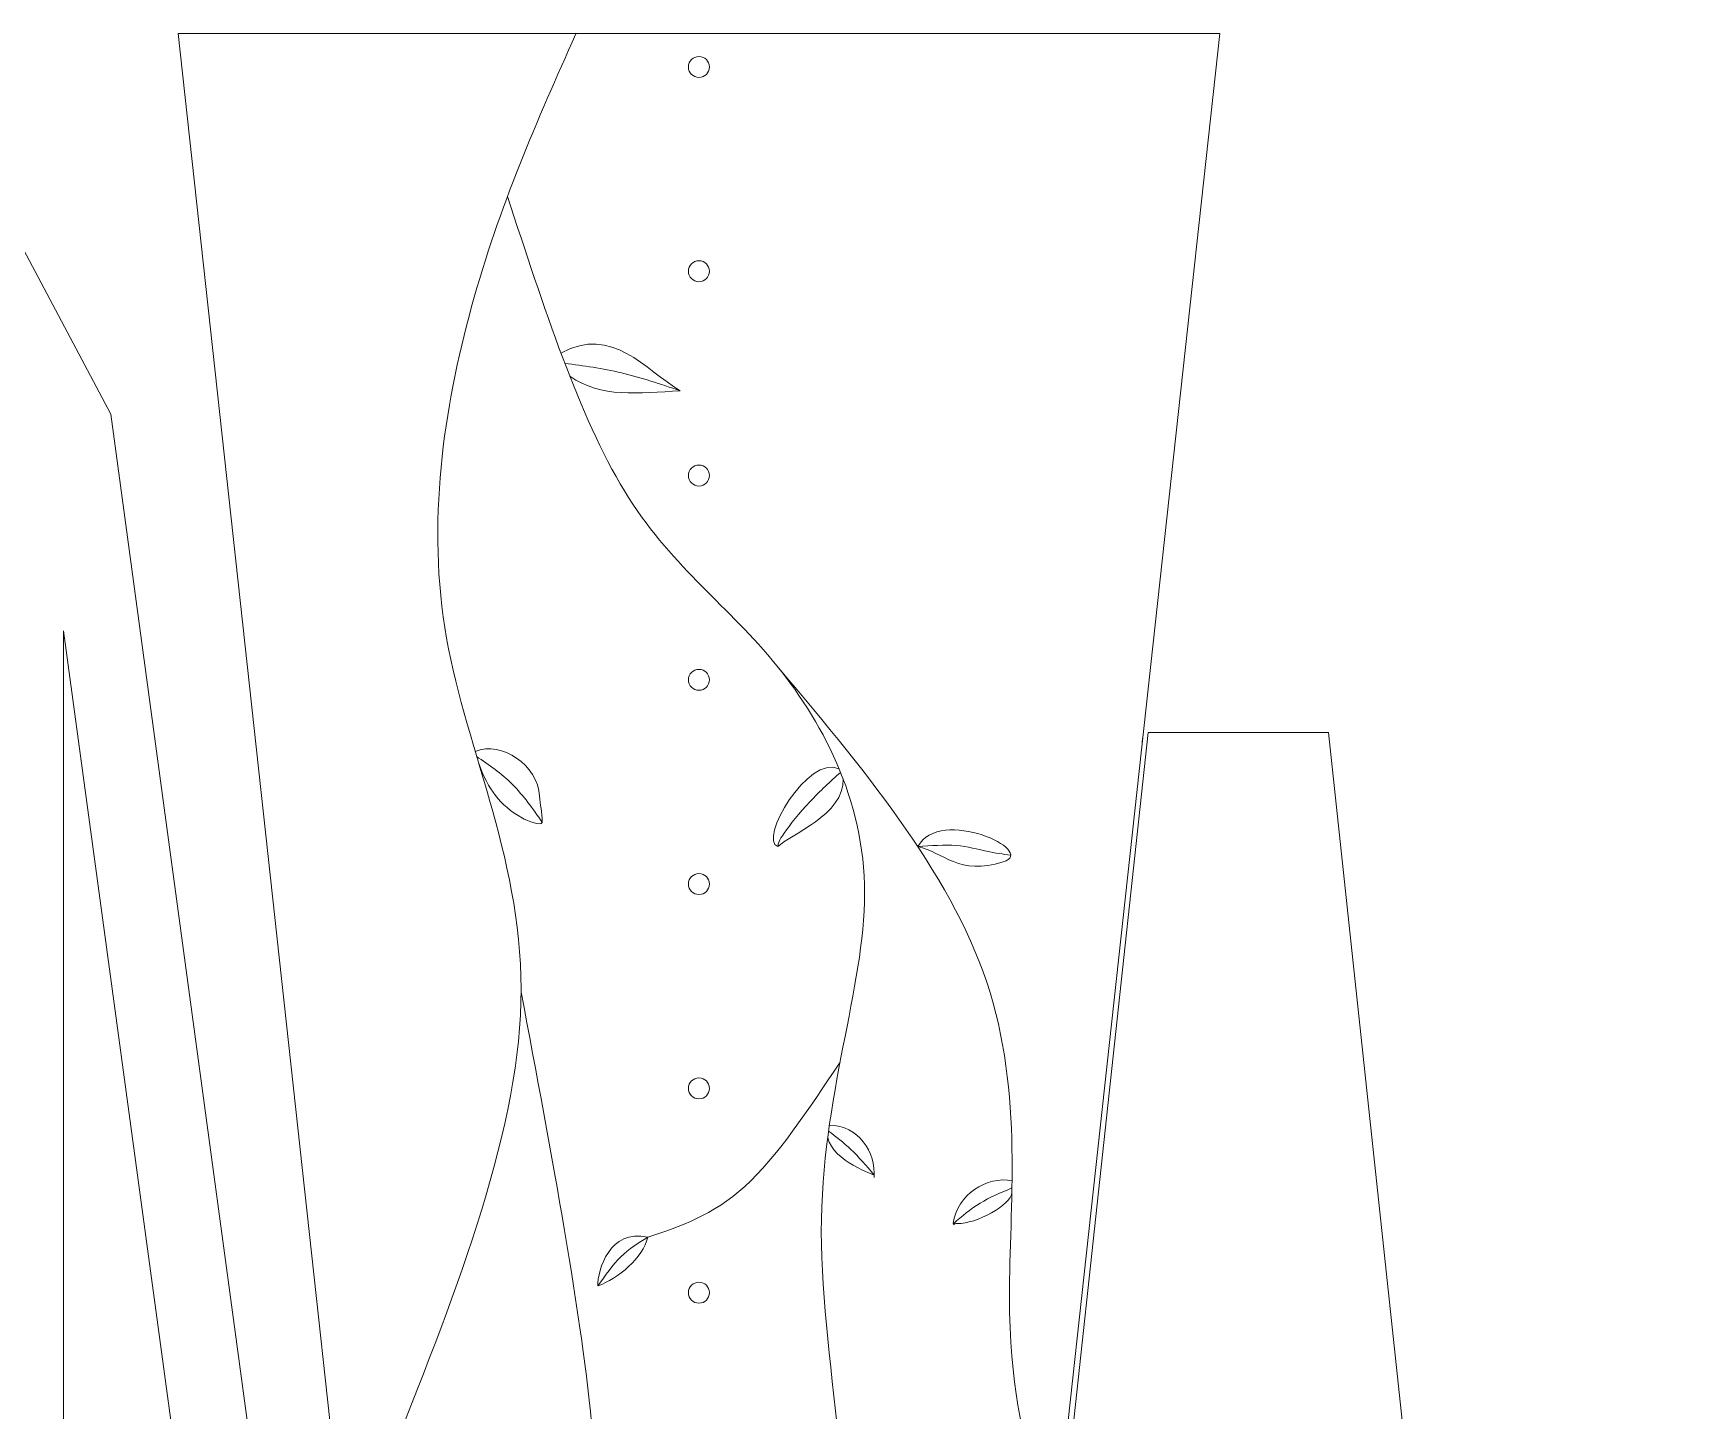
# Model space of a CAD drawing. Header units: inches. Extents: x 0.3 to 23.5, y 0.3 to 34.7.
# Drawn here: x 10.68 to 23.47, y 23.07 to 33.64 of the extents above; entities that cross this region are included whole.
import ezdxf

# ---------------------------------------------------------------- set-up
doc = ezdxf.new("R2010")
doc.units = ezdxf.units.IN
doc.header["$MEASUREMENT"] = 0
doc.layers.add('cut', color=6, linetype='Continuous', lineweight=0)
doc.layers.add('etch', color=1, linetype='Continuous', lineweight=0)

msp = doc.modelspace()

# ---------------------------------------------------------------- linework, layer by layer
at = {"layer": 'cut', "color": 6, "lineweight": 9, "true_color": 0xff00ff}
for points in [[(19.787, 33.643), (19.787, 33.643), (11.787, 33.643), (11.787, 33.643)], [(11.787, 33.643), (11.787, 33.643), (15.287, 1.643), (15.287, 1.643)], [(16.287, 1.643), (16.287, 1.643), (19.787, 33.643), (19.787, 33.643)], [(10.332, 32.485), (10.332, 32.485), (11.271, 30.719), (11.271, 30.719)], [(11.271, 30.719), (11.271, 30.719), (14.86, 4.23), (14.86, 4.23)], [(10.908, 29.055), (10.908, 29.055), (10.908, 1.654), (10.908, 1.654)], [(14.241, 4.539), (14.241, 4.539), (10.908, 29.055), (10.908, 29.055)], [(16.356, 1.643), (16.356, 1.643), (19.236, 28.274), (19.236, 28.274)], [(20.62, 28.274), (20.62, 28.274), (19.236, 28.274), (19.236, 28.274)], [(23.47, 1.643), (23.47, 1.643), (20.62, 28.274), (20.62, 28.274)]]:
    msp.add_open_spline(points, degree=3, dxfattribs=at)
for points in [[(15.867, 33.385), (15.867, 33.429), (15.831, 33.465), (15.787, 33.465), (15.787, 33.465), (15.742, 33.465), (15.706, 33.429), (15.706, 33.385), (15.706, 33.385), (15.706, 33.341), (15.742, 33.304), (15.787, 33.304), (15.787, 33.304), (15.831, 33.304), (15.867, 33.341), (15.867, 33.385)], [(15.867, 31.816), (15.867, 31.861), (15.831, 31.897), (15.787, 31.897), (15.787, 31.897), (15.742, 31.897), (15.706, 31.861), (15.706, 31.816), (15.706, 31.816), (15.706, 31.772), (15.742, 31.736), (15.787, 31.736), (15.787, 31.736), (15.831, 31.736), (15.867, 31.772), (15.867, 31.816)], [(15.867, 30.248), (15.867, 30.292), (15.831, 30.328), (15.787, 30.328), (15.787, 30.328), (15.742, 30.328), (15.706, 30.292), (15.706, 30.248), (15.706, 30.248), (15.706, 30.203), (15.742, 30.167), (15.787, 30.167), (15.787, 30.167), (15.831, 30.167), (15.867, 30.203), (15.867, 30.248)], [(15.867, 28.679), (15.867, 28.723), (15.831, 28.759), (15.787, 28.759), (15.787, 28.759), (15.742, 28.759), (15.706, 28.723), (15.706, 28.679), (15.706, 28.679), (15.706, 28.634), (15.742, 28.598), (15.787, 28.598), (15.787, 28.598), (15.831, 28.598), (15.867, 28.634), (15.867, 28.679)], [(15.867, 27.11), (15.867, 27.155), (15.831, 27.191), (15.787, 27.191), (15.787, 27.191), (15.742, 27.191), (15.706, 27.155), (15.706, 27.11), (15.706, 27.11), (15.706, 27.066), (15.742, 27.03), (15.787, 27.03), (15.787, 27.03), (15.831, 27.03), (15.867, 27.066), (15.867, 27.11)], [(15.867, 25.541), (15.867, 25.586), (15.831, 25.622), (15.787, 25.622), (15.787, 25.622), (15.742, 25.622), (15.706, 25.586), (15.706, 25.541), (15.706, 25.541), (15.706, 25.497), (15.742, 25.461), (15.787, 25.461), (15.787, 25.461), (15.831, 25.461), (15.867, 25.497), (15.867, 25.541)], [(15.867, 23.973), (15.867, 24.017), (15.831, 24.053), (15.787, 24.053), (15.787, 24.053), (15.742, 24.053), (15.706, 24.017), (15.706, 23.973), (15.706, 23.973), (15.706, 23.928), (15.742, 23.892), (15.787, 23.892), (15.787, 23.892), (15.831, 23.892), (15.867, 23.928), (15.867, 23.973)]]:
    msp.add_open_spline(points, degree=3, knots=[0, 0, 0, 0, 0.2, 0.2, 0.2, 0.2, 0.4, 0.4, 0.4, 0.4, 0.6, 0.6, 0.6, 0.6, 1, 1, 1, 1], dxfattribs=at)
at = {"layer": 'cut', "lineweight": 18}
msp.add_open_spline([(19.194, 28.234), (19.192, 28.222), (19.191, 28.21), (19.19, 28.197)], degree=3, dxfattribs=at)
at = {"layer": 'etch', "color": 1, "lineweight": 9, "true_color": 0xff0000}
for points, knots in [([(14.841, 33.638), (14.548, 32.98), (14.255, 32.321), (14.041, 31.545), (14.041, 31.545), (13.828, 30.769), (13.693, 29.875), (13.849, 28.998), (13.849, 28.998), (14.004, 28.121), (14.448, 27.26), (14.42, 26.204), (14.42, 26.204), (14.393, 25.148), (13.893, 23.898), (13.393, 22.648)], [0, 0, 0, 0, 0.2, 0.2, 0.2, 0.2, 0.4, 0.4, 0.4, 0.4, 0.6, 0.6, 0.6, 0.6, 1, 1, 1, 1]), ([(14.317, 32.391), (14.593, 31.544), (14.868, 30.698), (15.214, 30.131), (15.214, 30.131), (15.559, 29.565), (15.975, 29.279), (16.35, 28.829), (16.35, 28.829), (16.725, 28.378), (17.059, 27.763), (17.059, 27.039), (17.059, 27.039), (17.059, 26.315), (16.726, 25.482), (16.726, 24.44), (16.726, 24.44), (16.726, 23.398), (17.059, 22.148), (16.893, 20.648), (16.893, 20.648), (16.726, 19.148), (16.059, 17.398), (15.669, 16.249), (15.669, 16.249), (15.278, 15.1), (15.164, 14.552), (15.414, 13.636), (15.414, 13.636), (15.664, 12.719), (16.278, 11.434), (16.294, 9.916), (16.294, 9.916), (16.309, 8.398), (15.726, 6.648), (15.143, 4.898)], [0, 0, 0, 0, 0.1, 0.1, 0.1, 0.1, 0.2, 0.2, 0.2, 0.2, 0.3, 0.3, 0.3, 0.3, 0.4, 0.4, 0.4, 0.4, 0.5, 0.5, 0.5, 0.5, 0.6, 0.6, 0.6, 0.6, 0.7, 0.7, 0.7, 0.7, 0.8, 0.8, 0.8, 0.8, 1, 1, 1, 1]), ([(14.757, 31.109), (14.901, 31.09), (15.045, 31.071), (15.193, 31.036), (15.193, 31.036), (15.34, 31), (15.491, 30.949), (15.643, 30.898)], [0, 0, 0, 0, 0.333333, 0.333333, 0.333333, 0.333333, 1, 1, 1, 1]), ([(16.35, 28.829), (17.031, 28.019), (17.712, 27.209), (17.996, 26.357), (17.996, 26.357), (18.281, 25.504), (18.17, 24.611), (18.17, 23.944), (18.17, 23.944), (18.17, 23.277), (18.281, 22.838), (18.361, 22.588), (18.361, 22.588), (18.44, 22.337), (18.488, 22.276), (18.535, 22.215)], [0, 0, 0, 0, 0.2, 0.2, 0.2, 0.2, 0.4, 0.4, 0.4, 0.4, 0.6, 0.6, 0.6, 0.6, 1, 1, 1, 1]), ([(14.098, 28.03), (14.17, 27.839), (14.253, 27.72), (14.432, 27.616), (14.432, 27.616), (14.458, 27.602), (14.574, 27.55), (14.584, 27.584), (14.584, 27.584), (14.584, 27.669), (14.566, 27.718), (14.563, 27.786), (14.563, 27.786), (14.552, 28.023), (14.268, 28.212), (14.069, 28.129)], [0, 0, 0, 0, 0.2, 0.2, 0.2, 0.2, 0.4, 0.4, 0.4, 0.4, 0.6, 0.6, 0.6, 0.6, 1, 1, 1, 1]), ([(14.08, 28.09), (14.175, 28.025), (14.27, 27.961), (14.354, 27.876), (14.354, 27.876), (14.438, 27.792), (14.511, 27.688), (14.584, 27.584)], [0, 0, 0, 0, 0.333333, 0.333333, 0.333333, 0.333333, 1, 1, 1, 1]), ([(16.862, 27.995), (16.623, 28.109), (16.239, 27.445), (16.393, 27.398), (16.393, 27.398), (16.477, 27.485), (16.909, 27.643), (16.893, 27.918)], [0, 0, 0, 0, 0.333333, 0.333333, 0.333333, 0.333333, 1, 1, 1, 1]), ([(16.873, 27.968), (16.795, 27.897), (16.717, 27.826), (16.638, 27.742), (16.638, 27.742), (16.56, 27.658), (16.482, 27.562), (16.441, 27.502), (16.441, 27.502), (16.4, 27.443), (16.396, 27.421), (16.393, 27.398)], [0, 0, 0, 0, 0.25, 0.25, 0.25, 0.25, 0.5, 0.5, 0.5, 0.5, 1, 1, 1, 1]), ([(17.466, 27.398), (17.639, 27.71), (18.392, 27.365), (18.123, 27.28), (18.123, 27.28), (17.78, 27.172), (17.667, 27.355), (17.466, 27.398)], [0, 0, 0, 0, 0.333333, 0.333333, 0.333333, 0.333333, 1, 1, 1, 1]), ([(17.466, 27.398), (17.569, 27.405), (17.673, 27.413), (17.762, 27.406), (17.762, 27.406), (17.852, 27.399), (17.927, 27.377), (17.995, 27.363), (17.995, 27.363), (18.062, 27.348), (18.121, 27.34), (18.181, 27.333)], [0, 0, 0, 0, 0.25, 0.25, 0.25, 0.25, 0.5, 0.5, 0.5, 0.5, 1, 1, 1, 1]), ([(14.422, 26.279), (14.656, 25.031), (14.891, 23.783), (14.97, 22.887), (14.97, 22.887), (15.048, 21.99), (14.97, 21.444), (14.848, 20.796), (14.848, 20.796), (14.726, 20.148), (14.559, 19.398), (14.476, 18.44), (14.476, 18.44), (14.393, 17.482), (14.393, 16.315), (14.393, 15.732), (14.393, 15.732), (14.393, 15.148), (14.393, 15.148), (14.393, 15.148)], [0, 0, 0, 0, 0.166667, 0.166667, 0.166667, 0.166667, 0.333333, 0.333333, 0.333333, 0.333333, 0.5, 0.5, 0.5, 0.5, 0.666667, 0.666667, 0.666667, 0.666667, 1, 1, 1, 1]), ([(16.87, 25.743), (16.628, 25.378), (16.385, 25.013), (16.139, 24.789), (16.139, 24.789), (15.893, 24.565), (15.643, 24.482), (15.393, 24.398)], [0, 0, 0, 0, 0.333333, 0.333333, 0.333333, 0.333333, 1, 1, 1, 1]), ([(16.782, 25.212), (16.839, 25.17), (16.895, 25.128), (16.954, 25.072), (16.954, 25.072), (17.012, 25.016), (17.073, 24.946), (17.133, 24.875)], [0, 0, 0, 0, 0.333333, 0.333333, 0.333333, 0.333333, 1, 1, 1, 1]), ([(16.788, 25.258), (17.01, 25.262), (17.146, 25.048), (17.132, 24.858), (17.132, 24.858), (17.132, 24.858), (17.133, 24.875), (17.133, 24.875)], [0, 0, 0, 0, 0.333333, 0.333333, 0.333333, 0.333333, 1, 1, 1, 1]), ([(18.191, 24.831), (18, 24.873), (17.766, 24.723), (17.739, 24.506), (17.739, 24.506), (17.739, 24.506), (17.746, 24.494), (17.746, 24.494)], [0, 0, 0, 0, 0.333333, 0.333333, 0.333333, 0.333333, 1, 1, 1, 1]), ([(18.19, 24.777), (18.105, 24.741), (18.019, 24.705), (17.945, 24.66), (17.945, 24.66), (17.87, 24.614), (17.806, 24.558), (17.741, 24.502)], [0, 0, 0, 0, 0.333333, 0.333333, 0.333333, 0.333333, 1, 1, 1, 1]), ([(18.189, 24.741), (18.187, 24.648), (17.912, 24.498), (17.772, 24.504), (17.772, 24.504), (17.756, 24.505), (17.76, 24.502), (17.744, 24.498)], [0, 0, 0, 0, 0.333333, 0.333333, 0.333333, 0.333333, 1, 1, 1, 1]), ([(15.393, 24.398), (15.322, 24.354), (15.251, 24.31), (15.188, 24.248), (15.188, 24.248), (15.124, 24.186), (15.068, 24.105), (15.011, 24.025)], [0, 0, 0, 0, 0.333333, 0.333333, 0.333333, 0.333333, 1, 1, 1, 1])]:
    msp.add_open_spline(points, degree=3, knots=knots, dxfattribs=at)
for points in [[(14.727, 31.188), (15.121, 31.404), (15.373, 31.061), (15.643, 30.898)], [(15.643, 30.898), (15.32, 30.88), (15.038, 30.842), (14.796, 31.01)], [(16.775, 25.161), (16.822, 24.979), (17.134, 24.878), (17.133, 24.875)], [(15.393, 24.398), (15.102, 24.469), (15.006, 24.142), (15.011, 24.025)], [(15.393, 24.398), (15.359, 24.243), (15.164, 24.077), (15.011, 24.025)]]:
    msp.add_open_spline(points, degree=3, dxfattribs=at)

doc.saveas('drawing.dxf')
